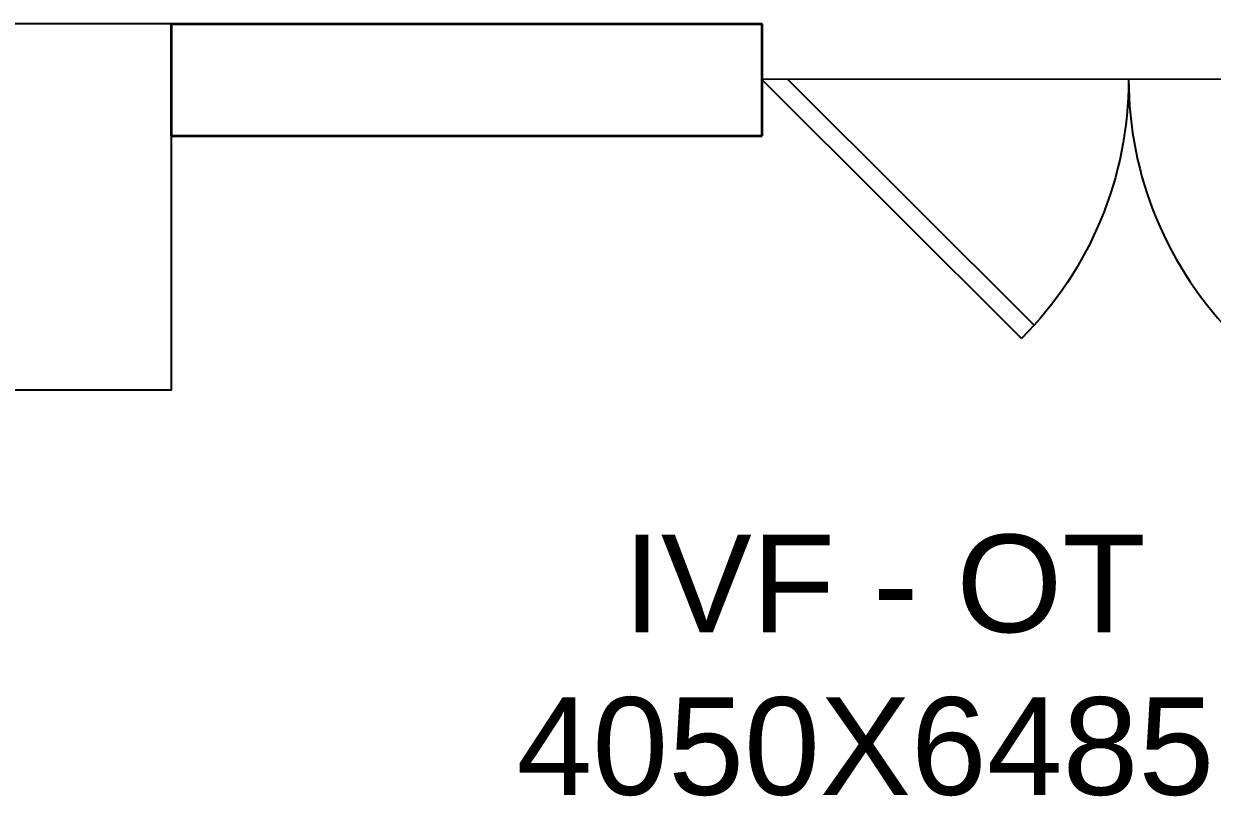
# Model space of a CAD drawing. Extents: x 3485972 to 3601240, y -625657 to -591207.
# Drawn here: x 3492963 to 3495397, y -606888 to -605305 of the extents above; entities that cross this region are included whole.
import ezdxf

# ---------------------------------------------------------------- set-up
doc = ezdxf.new("R2010")
doc.units = 0
doc.header["$LTSCALE"] = 6
doc.header["$MEASUREMENT"] = 0
for name, color, linetype in [('COL', 5, 'CONTINUOUS'), ('DOOR', 44, 'CONTINUOUS'), ('TEXT', 250, 'CONTINUOUS')]:
    doc.layers.add(name, color=color, linetype=linetype)
doc.layers.add('WALL', color=8, linetype='CONTINUOUS', lineweight=35)
doc.styles.add('ARIAL', font='arial.ttf')

msp = doc.modelspace()

# ---------------------------------------------------------------- linework, layer by layer
at = {"layer": 'COL'}
msp.add_lwpolyline([(3492515.7, -606055), (3493265.7, -606055), (3493265.7, -605305), (3492515.7, -605305)], close=True, dxfattribs=at)
at = {"layer": 'DOOR', "color": 145, "ltscale": 500}
msp.add_line((3495976.4, -605418), (3494475.7, -605419.3), dxfattribs=at)
at = {"layer": 'DOOR', "lineweight": 25}
for p, q in [((3494475.7, -605420), (3495006.8, -605950.1)), ((3494528.1, -605419.3), (3495032.6, -605922.8))]:
    msp.add_line(p, q, dxfattribs=at)
at = {"layer": 'DOOR', "color": 145}
msp.add_ellipse((3495976.4, -605417.4), major_axis=(-523.4, 537.7), ratio=1, start_param=0.799747, end_param=1.585143, dxfattribs=at)
at = {"layer": 'DOOR', "color": 145, "extrusion": (0, 0, -1)}
msp.add_ellipse((3494475.7, -605420), major_axis=(-538.6, 522.4), ratio=1, start_param=2.370538, end_param=3.155939, dxfattribs=at)
at = {"layer": 'WALL', "linetype": 'ByBlock'}
for p, q in [((3493265.7, -605305), (3493265.7, -605305)), ((3493265.7, -605305), (3494475.7, -605305)), ((3493265.7, -605535), (3493265.7, -605305)), ((3494475.7, -605535), (3494475.7, -605305)), ((3493265.7, -605535), (3493265.7, -605535)), ((3493265.7, -605535), (3494475.7, -605535))]:
    msp.add_line(p, q, dxfattribs=at)

# ---------------------------------------------------------------- texts
at = {"layer": 'TEXT', "insert": (3494686.9, -606620.2), "char_height": 200, "width": 3651.323, "attachment_point": 5, "style": 'ARIAL'}
msp.add_mtext(' IVF - OT\\P4050X6485', dxfattribs=at)

doc.saveas('drawing.dxf')
